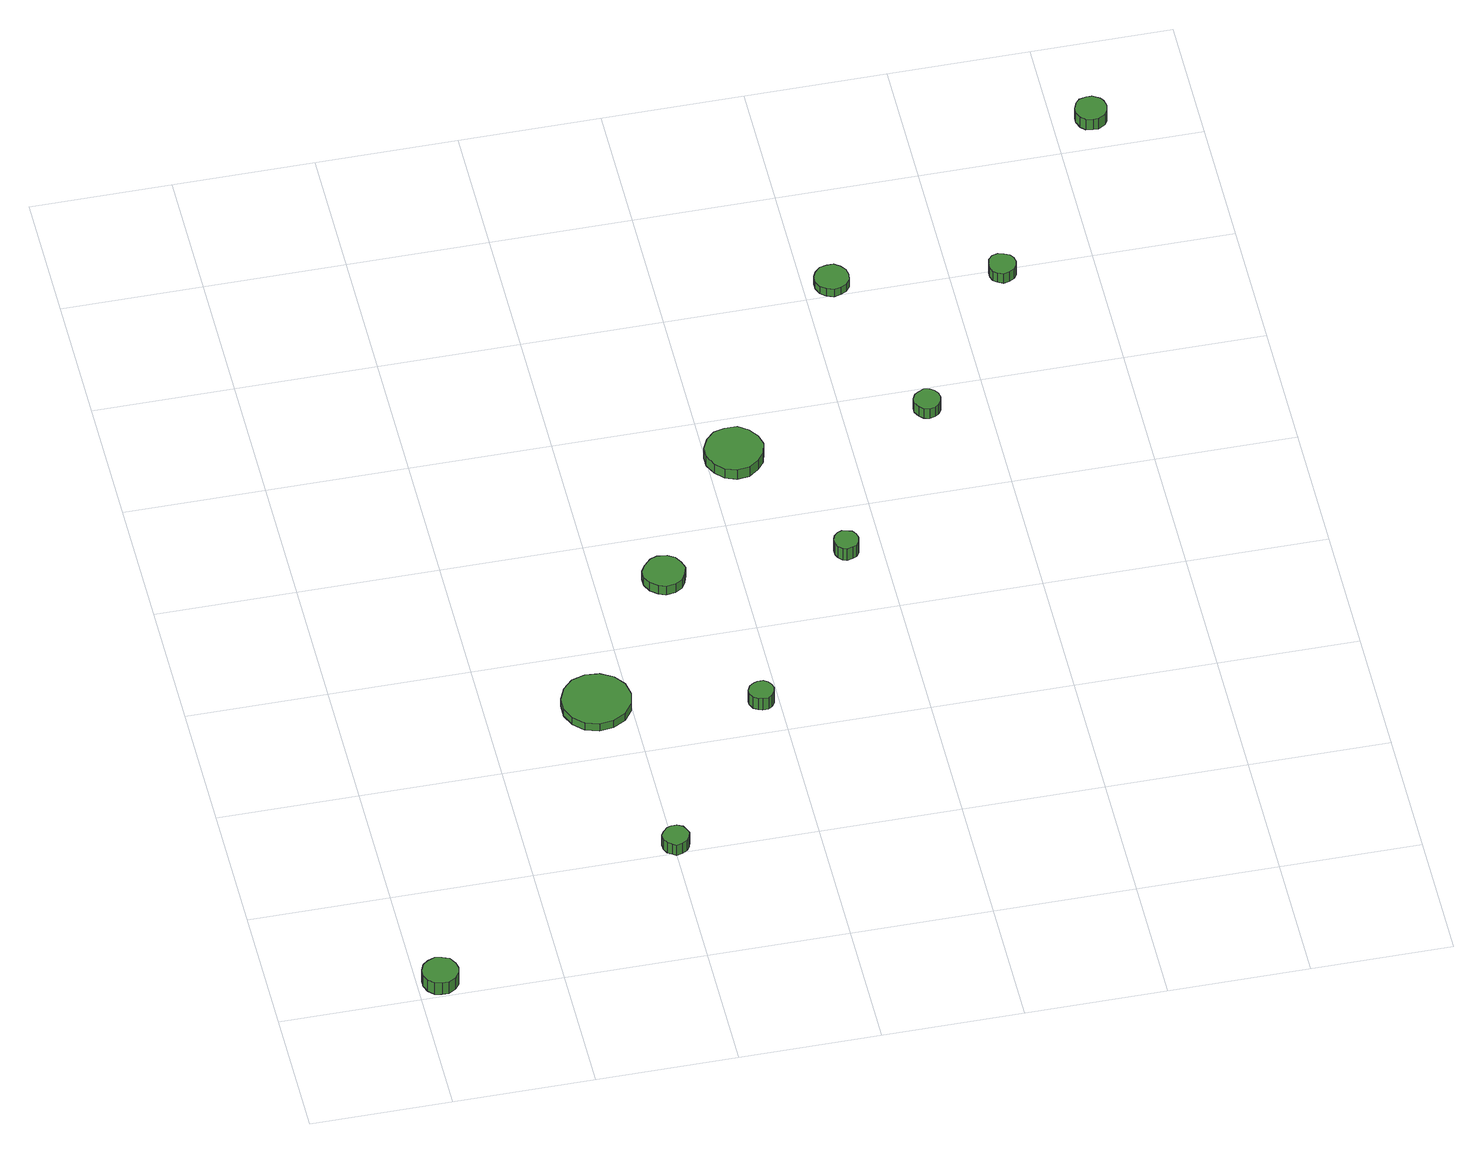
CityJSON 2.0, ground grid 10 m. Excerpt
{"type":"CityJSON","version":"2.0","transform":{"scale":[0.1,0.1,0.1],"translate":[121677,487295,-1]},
"CityObjects":{
"tree1":{"type":"SolitaryVegetationObject","attributes":{"function":"something"},"geometry":[{"type":"MultiSurface","lod":"1","boundaries":[[[0,1,2,3,4,5,6,7,8,9,10,11,12,13,14]],[[15,16,17,18,19,20,21,22,23,24,25,26,27,28,29]],[[0,29,28,1]],[[1,28,27,2]],[[2,27,26,3]],[[3,26,25,4]],[[4,25,24,5]],[[5,24,23,6]],[[6,23,22,7]],[[7,22,21,8]],[[8,21,20,9]],[[9,20,19,10]],[[10,19,18,11]],[[11,18,17,12]],[[12,17,16,13]],[[13,16,15,14]],[[14,15,29,0]]]}]},
"tree2":{"type":"SolitaryVegetationObject","attributes":{"function":"something"},"geometry":[{"type":"MultiSurface","lod":"1","boundaries":[[[30,31,32,33,34,35,36,37,38,39,40,41,42,43,44]],[[45,46,47,48,49,50,51,52,53,54,55,56,57,58,59]],[[30,59,58,31]],[[31,58,57,32]],[[32,57,56,33]],[[33,56,55,34]],[[34,55,54,35]],[[35,54,53,36]],[[36,53,52,37]],[[37,52,51,38]],[[38,51,50,39]],[[39,50,49,40]],[[40,49,48,41]],[[41,48,47,42]],[[42,47,46,43]],[[43,46,45,44]],[[44,45,59,30]]]}]},
"tree3":{"type":"SolitaryVegetationObject","attributes":{"function":"something"},"geometry":[{"type":"MultiSurface","lod":"1","boundaries":[[[60,61,62,63,64,65,66,67,68,69,70,71,72,73,74]],[[75,76,77,78,79,80,81,82,83,84,85,86,87,88,89]],[[60,89,88,61]],[[61,88,87,62]],[[62,87,86,63]],[[63,86,85,64]],[[64,85,84,65]],[[65,84,83,66]],[[66,83,82,67]],[[67,82,81,68]],[[68,81,80,69]],[[69,80,79,70]],[[70,79,78,71]],[[71,78,77,72]],[[72,77,76,73]],[[73,76,75,74]],[[74,75,89,60]]]}]},
"tree4":{"type":"SolitaryVegetationObject","attributes":{"function":"something"},"geometry":[{"type":"MultiSurface","lod":"1","boundaries":[[[90,91,92,93,94,95,96,97,98,99,100,101,102,103,104]],[[105,106,107,108,109,110,111,112,113,114,115,116,117,118,119]],[[90,119,118,91]],[[91,118,117,92]],[[92,117,116,93]],[[93,116,115,94]],[[94,115,114,95]],[[95,114,113,96]],[[96,113,112,97]],[[97,112,111,98]],[[98,111,110,99]],[[99,110,109,100]],[[100,109,108,101]],[[101,108,107,102]],[[102,107,106,103]],[[103,106,105,104]],[[104,105,119,90]]]}]},
"tree5":{"type":"SolitaryVegetationObject","attributes":{"function":"something"},"geometry":[{"type":"MultiSurface","lod":"1","boundaries":[[[120,121,122,123,124,125,126,127,128,129,130,131,132,133,134]],[[135,136,137,138,139,140,141,142,143,144,145,146,147,148,149]],[[120,149,148,121]],[[121,148,147,122]],[[122,147,146,123]],[[123,146,145,124]],[[124,145,144,125]],[[125,144,143,126]],[[126,143,142,127]],[[127,142,141,128]],[[128,141,140,129]],[[129,140,139,130]],[[130,139,138,131]],[[131,138,137,132]],[[132,137,136,133]],[[133,136,135,134]],[[134,135,149,120]]]}]},
"tree6":{"type":"SolitaryVegetationObject","attributes":{"function":"something"},"geometry":[{"type":"MultiSurface","lod":"1","boundaries":[[[150,151,152,153,154,155,156,157,158,159,160,161,162,163,164]],[[165,166,167,168,169,170,171,172,173,174,175,176,177,178,179]],[[150,179,178,151]],[[151,178,177,152]],[[152,177,176,153]],[[153,176,175,154]],[[154,175,174,155]],[[155,174,173,156]],[[156,173,172,157]],[[157,172,171,158]],[[158,171,170,159]],[[159,170,169,160]],[[160,169,168,161]],[[161,168,167,162]],[[162,167,166,163]],[[163,166,165,164]],[[164,165,179,150]]]}]},
"tree7":{"type":"SolitaryVegetationObject","attributes":{"function":"something"},"geometry":[{"type":"MultiSurface","lod":"1","boundaries":[[[180,181,182,183,184,185,186,187,188,189,190,191,192,193,194]],[[195,196,197,198,199,200,201,202,203,204,205,206,207,208,209]],[[180,209,208,181]],[[181,208,207,182]],[[182,207,206,183]],[[183,206,205,184]],[[184,205,204,185]],[[185,204,203,186]],[[186,203,202,187]],[[187,202,201,188]],[[188,201,200,189]],[[189,200,199,190]],[[190,199,198,191]],[[191,198,197,192]],[[192,197,196,193]],[[193,196,195,194]],[[194,195,209,180]]]}]},
"tree8":{"type":"SolitaryVegetationObject","attributes":{"function":"something"},"geometry":[{"type":"MultiSurface","lod":"1","boundaries":[[[210,211,212,213,214,215,216,217,218,219,220,221,222,223,224]],[[225,226,227,228,229,230,231,232,233,234,235,236,237,238,239]],[[210,239,238,211]],[[211,238,237,212]],[[212,237,236,213]],[[213,236,235,214]],[[214,235,234,215]],[[215,234,233,216]],[[216,233,232,217]],[[217,232,231,218]],[[218,231,230,219]],[[219,230,229,220]],[[220,229,228,221]],[[221,228,227,222]],[[222,227,226,223]],[[223,226,225,224]],[[224,225,239,210]]]}]},
"tree9":{"type":"SolitaryVegetationObject","attributes":{"function":"something"},"geometry":[{"type":"MultiSurface","lod":"1","boundaries":[[[240,241,242,243,244,245,246,247,248,249,250,251,252,253,254]],[[255,256,257,258,259,260,261,262,263,264,265,266,267,268,269]],[[240,269,268,241]],[[241,268,267,242]],[[242,267,266,243]],[[243,266,265,244]],[[244,265,264,245]],[[245,264,263,246]],[[246,263,262,247]],[[247,262,261,248]],[[248,261,260,249]],[[249,260,259,250]],[[250,259,258,251]],[[251,258,257,252]],[[252,257,256,253]],[[253,256,255,254]],[[254,255,269,240]]]}]},
"tree10":{"type":"SolitaryVegetationObject","attributes":{"function":"something"}},
"tree11":{"type":"SolitaryVegetationObject","attributes":{"function":"something"},"geometry":[{"type":"MultiSurface","lod":"1","boundaries":[[[270,271,272,273,274,275,276,277,278,279,280,281,282,283,284]],[[285,286,287,288,289,290,291,292,293,294,295,296,297,298,299]],[[270,299,298,271]],[[271,298,297,272]],[[272,297,296,273]],[[273,296,295,274]],[[274,295,294,275]],[[275,294,293,276]],[[276,293,292,277]],[[277,292,291,278]],[[278,291,290,279]],[[279,290,289,280]],[[280,289,288,281]],[[281,288,287,282]],[[282,287,286,283]],[[283,286,285,284]],[[284,285,299,270]]]}]},
"tree12":{"type":"SolitaryVegetationObject","attributes":{"function":"something"},"geometry":[{"type":"MultiSurface","lod":"1","boundaries":[[[300,301,302,303,304,305,306,307,308,309,310,311,312,313,314]],[[315,316,317,318,319,320,321,322,323,324,325,326,327,328,329]],[[300,329,328,301]],[[301,328,327,302]],[[302,327,326,303]],[[303,326,325,304]],[[304,325,324,305]],[[305,324,323,306]],[[306,323,322,307]],[[307,322,321,308]],[[308,321,320,309]],[[309,320,319,310]],[[310,319,318,311]],[[311,318,317,312]],[[312,317,316,313]],[[313,316,315,314]],[[314,315,329,300]]]}]}
},
"vertices":[
[29,14,17],[28,19,17],[25,24,17],[20,26,17],[15,27,17],[10,25,17],[6,22,17],[4,17,17],[4,12,17],[6,7,17],[10,3,17],[15,2,17],[20,2,17],[25,5,17],[28,9,17],[28,9,6],[25,5,6],[20,2,6],[15,2,6],[10,3,6],[6,7,6],[4,12,6],[4,17,6],[6,22,6],[10,25,6],[15,27,6],[20,26,6],[25,24,6],[28,19,6],[29,14,6],
[211,108,16],[210,111,16],[208,115,16],[204,117,16],[200,117,16],[197,116,16],[194,113,16],[192,110,16],[192,106,16],[194,102,16],[197,100,16],[200,98,16],[204,99,16],[208,101,16],[210,104,16],[210,104,6],[208,101,6],[204,99,6],[200,98,6],[197,100,6],[194,102,6],[192,106,6],[192,110,6],[194,113,6],[197,116,6],[200,117,6],[204,117,6],[208,115,6],[210,111,6],[211,108,6],
[201,250,13],[199,260,13],[193,268,13],[184,273,13],[174,274,13],[164,271,13],[157,264,13],[153,255,13],[153,245,13],[157,236,13],[164,229,13],[174,226,13],[184,227,13],[193,232,13],[199,240,13],[199,240,6],[193,232,6],[184,227,6],[174,226,6],[164,229,6],[157,236,6],[153,245,6],[153,255,6],[157,264,6],[164,271,6],[174,274,6],[184,273,6],[193,268,6],[199,260,6],[201,250,6],
[263,359,14],[261,365,14],[258,370,14],[253,373,14],[246,374,14],[241,372,14],[236,367,14],[233,362,14],[233,356,14],[236,350,14],[241,346,14],[246,344,14],[253,345,14],[258,348,14],[261,353,14],[261,353,6],[258,348,6],[253,345,6],[246,344,6],[241,346,6],[236,350,6],[233,356,6],[233,362,6],[236,367,6],[241,372,6],[246,374,6],[253,373,6],[258,370,6],[261,365,6],[263,359,6],
[297,231,17],[296,234,17],[294,237,17],[291,239,17],[287,239,17],[284,238,17],[281,236,17],[279,232,17],[279,229,17],[281,225,17],[284,223,17],[287,222,17],[291,222,17],[294,224,17],[296,227,17],[296,227,6],[294,224,6],[291,222,6],[287,222,6],[284,223,6],[281,225,6],[279,229,6],[279,232,6],[281,236,6],[284,238,6],[287,239,6],[291,239,6],[294,237,6],[296,234,6],[297,231,6],
[340,463,15],[338,471,15],[333,478,15],[326,483,15],[317,483,15],[309,481,15],[303,475,15],[299,467,15],[299,459,15],[303,451,15],[309,445,15],[317,442,15],[326,443,15],[333,448,15],[338,454,15],[338,454,6],[333,448,6],[326,443,6],[317,442,6],[309,445,6],[303,451,6],[299,459,6],[299,467,6],[303,475,6],[309,481,6],[317,483,6],[326,483,6],[333,478,6],[338,471,6],[340,463,6],
[384,359,17],[383,363,17],[381,366,17],[378,367,17],[374,368,17],[371,367,17],[368,364,17],[367,361,17],[367,357,17],[368,354,17],[371,351,17],[374,350,17],[378,351,17],[381,352,17],[383,355,17],[383,355,6],[381,352,6],[378,351,6],[374,350,6],[371,351,6],[368,354,6],[367,357,6],[367,361,6],[368,364,6],[371,367,6],[374,368,6],[378,367,6],[381,366,6],[383,363,6],[384,359,6],
[468,481,15],[467,485,15],[465,488,15],[462,490,15],[458,491,15],[454,489,15],[451,487,15],[449,483,15],[449,479,15],[451,475,15],[454,472,15],[458,471,15],[462,472,15],[465,474,15],[467,477,15],[467,477,6],[465,474,6],[462,472,6],[458,471,6],[454,472,6],[451,475,6],[449,479,6],[449,483,6],[451,487,6],[454,489,6],[458,491,6],[462,490,6],[465,488,6],[467,485,6],[468,481,6],
[432,611,13],[431,616,13],[428,620,13],[424,623,13],[419,623,13],[414,622,13],[410,618,13],[408,614,13],[408,609,13],[410,604,13],[414,601,13],[419,599,13],[424,600,13],[428,602,13],[431,606,13],[431,606,6],[428,602,6],[424,600,6],[419,599,6],[414,601,6],[410,604,6],[408,609,6],[408,614,6],[410,618,6],[414,622,6],[419,623,6],[424,623,6],[428,620,6],[431,616,6],[432,611,6],
[546,597,15],[545,601,15],[543,604,15],[539,606,15],[535,607,15],[531,606,15],[528,603,15],[527,599,15],[527,595,15],[528,591,15],[531,589,15],[535,587,15],[539,588,15],[543,590,15],[545,593,15],[545,593,6],[543,590,6],[539,588,6],[535,587,6],[531,589,6],[528,591,6],[527,595,6],[527,599,6],[528,603,6],[531,606,6],[535,607,6],[539,606,6],[543,604,6],[545,601,6],[546,597,6],
[638,729,16],[637,734,16],[635,737,16],[630,740,16],[626,740,16],[621,739,16],[618,736,16],[616,731,16],[616,727,16],[618,722,16],[621,719,16],[626,718,16],[630,718,16],[635,721,16],[637,724,16],[637,724,6],[635,721,6],[630,718,6],[626,718,6],[621,719,6],[618,722,6],[616,727,6],[616,731,6],[618,736,6],[621,739,6],[626,740,6],[630,740,6],[635,737,6],[637,734,6],[638,729,6]
]}
